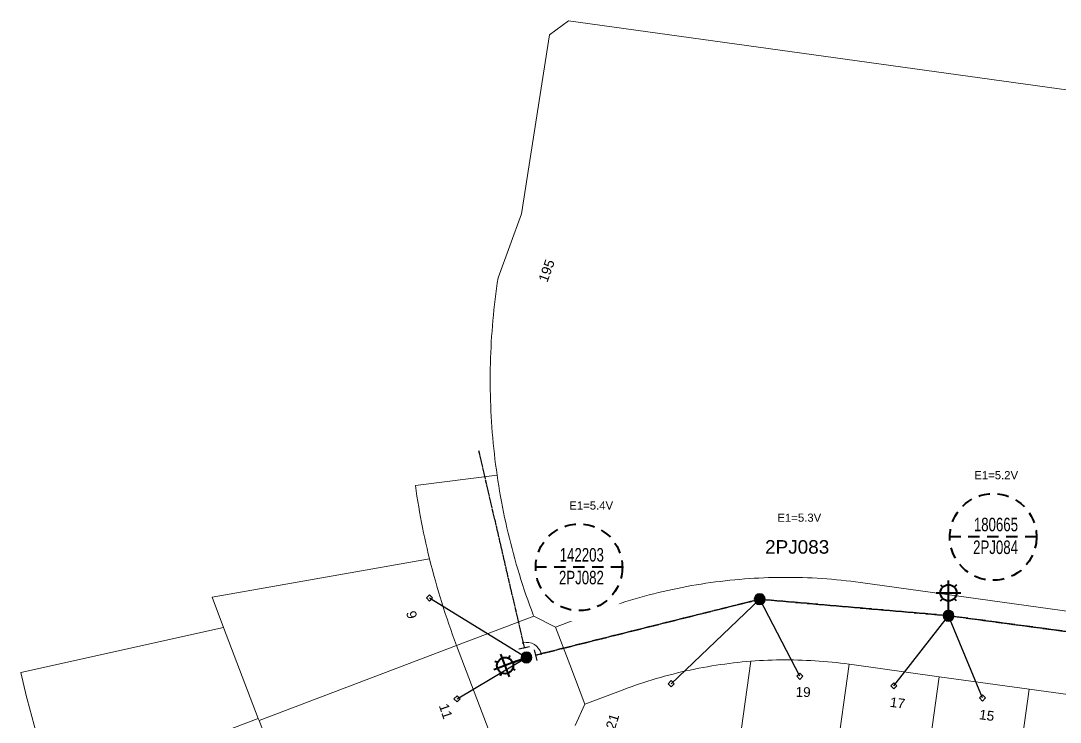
# Model space of a CAD drawing. Header units: metres. Extents: x 273044 to 274430, y 6094442 to 6095502.
# Drawn here: x 273398.4 to 273590.3, y 6095371.6 to 6095501.1 of the extents above; entities that cross this region are included whole.
import ezdxf
from ezdxf.enums import TextEntityAlignment as Align

# ---------------------------------------------------------------- set-up
doc = ezdxf.new("R2010")
doc.units = ezdxf.units.M
doc.linetypes.add('Cable Exist OH', pattern=[1, 1, 0])
doc.linetypes.add('Dash', pattern=[5, 3, -2])
doc.layers.get('0').update_dxf_attribs({"color": 6})
doc.layers.add('Cadastre Land Parcels_SP_EXT', color=9, linetype='Continuous', lineweight=5)
doc.layers.add('Cadastre Roads_SP_EXT', color=9, linetype='Continuous', lineweight=5)
for name, color, linetype in [('Equip_LV_NEW', 2, 'Continuous'), ('Equip_SP_SL_EXT', 7, 'Continuous'), ('Mains_LV_EXT', 7, 'Continuous'), ('Mains_LV_NEW_Hardwired', 2, 'Continuous'), ('Mains_SL_EXT', 7, 'Continuous'), ('Notes_LV_MISC', 7, 'Continuous'), ('Notes_SL_MISC', 7, 'Continuous'), ('Services_SP_EXT', 7, 'Continuous'), ('SupportsOH_SP_TR_HV_LV_SL_EXT', 7, 'Continuous')]:
    doc.layers.add(name, color=color, linetype=linetype)
doc.styles.add('iecARIAL', font='arial.ttf', dxfattribs={"height": 2})
doc.styles.add('POLE_LABEL', font='arial.ttf')
doc.styles.get("Standard").update_dxf_attribs({"font": 'arial.ttf'})
doc.linetypes.add('IE Trench HV', pattern='A,7,-0.2,["/",Standard,S=3,R=0,X=0.6,Y=-1.4],-2.5', length=9.7)

# ---------------------------------------------------------------- blocks, each defined once
blk = doc.blocks.new('SL_LANTERN_EXT')
at = {"lineweight": 40}
for p, q in [((0, 1.97), (0, 6.47)), ((-2.25, 4.22), (2.25, 4.22)), ((-1.46, 5.68), (-1.06, 5.28)), ((1.46, 5.68), (1.06, 5.28)), ((-1.46, 2.76), (-1.06, 3.16)), ((0, 0), (0, 2.72)), ((1.46, 2.76), (1.06, 3.16))]:
    blk.add_line(p, q, dxfattribs=at)
blk.add_circle((0, 4.22), 1.5, dxfattribs=at)
at = {"style": 'iecARIAL', "flags": 8}
blk.add_attdef('ASSET_NUM', (1.5, 1.5), '', height=2.5, dxfattribs=at)
for tag, p, height, flags in [('OPERATING_VOLTAGE', (0.98, -1.65), 0.2, 9), ('ORIENTATION', (0.98, -1.85), 0.2, 9), ('OWNED_BY', (0.98, -2.05), 0.2, 9), ('CONSTRUCTED_VOLTAGE', (0.98, -0.65), 0.2, 9), ('CONTROL_TYPE', (0.98, -0.85), 0.2, 9), ('LANTERN_PURPOSE', (0.98, -1.05), 0.2, 9), ('LANTERN_TYPE', (0.98, -1.25), 0.2, 9), ('NO_PHASES', (0.98, -1.45), 0.2, 9), ('LNUMBER', (2.18, -3.25), 2.5, 8), ('STATE', (0.98, -2.25), 0.2, 9), ('USAGE', (0.98, -2.45), 0.2, 9), ('CEXIST', (0.98, -2.65), 0.2, 9), ('CNEW', (0.98, -2.85), 0.2, 9), ('CNUMBER', (0.98, -3.05), 0.2, 9), ('CREMOVE', (0.98, -3.25), 0.2, 9), ('CREPLACE', (0.98, -3.45), 0.2, 9), ('LKINGHEIGHT', (0.98, -3.65), 0.2, 9), ('LBRACKET', (0.98, -3.85), 0.2, 9), ('LBRACKETVOCAB', (0.98, -4.05), 0.2, 9), ('LCATEGORY', (0.98, -4.25), 0.2, 9), ('LCHARGE1', (0.98, -4.45), 0.2, 9), ('LCHARGE1PERCENT', (0.98, -4.65), 0.2, 9), ('LCHARGE2', (0.98, -4.85), 0.2, 9), ('LCHARGE2PERCENT', (0.98, -5.05), 0.2, 9), ('LCHARGE3', (0.98, -5.25), 0.2, 9), ('LCHARGE3PERCENT', (0.98, -5.45), 0.2, 9), ('LEXIST', (0.98, -5.65), 0.2, 9), ('LLAMP', (0.98, -5.85), 0.2, 9), ('LLAMPVOCAB', (0.98, -6.05), 0.2, 9), ('LMAST', (0.98, -6.25), 0.2, 9), ('LMASTVOCAB', (0.98, -6.45), 0.2, 9), ('LNEW', (0.98, -6.65), 0.2, 9), ('LANTNUMBER', (0.98, -6.85), 0.2, 9), ('LOUTREACH', (0.98, -7.25), 0.2, 9), ('LOUTREACHVOCAB', (0.98, -7.45), 0.2, 9), ('LRATECODE', (0.98, -7.65), 0.2, 9), ('LREMOVE', (0.98, -7.85), 0.2, 9), ('STREETNAME', (0.98, -9.25), 0.2, 9), ('SUBURB', (0.98, -9.45), 0.2, 1), ('LREPLACE', (0.98, -8.05), 0.2, 9), ('LTYPE', (0.98, -8.25), 0.2, 9), ('LTYPEVOCAB', (0.98, -8.45), 0.2, 9), ('LEGEND', (0.98, -8.65), 0.2, 9), ('LOCATION', (0.98, -8.85), 0.2, 9), ('NOTES', (0.98, -9.05), 0.2, 9)]:
    blk.add_attdef(tag, p, '', height=height, dxfattribs=dict(flags=flags))
blk = doc.blocks.new('CCP_EXT')
at = {"flags": 9}
for tag, p in [('STATE', (0, -1.8)), ('NOTES', (0, -2))]:
    blk.add_attdef(tag, text='', height=0.2, dxfattribs=at).set_placement(p, align=Align.MIDDLE_LEFT)
blk.add_wipeout([(0, 0.57), (0.57, 0), (0, -0.57), (-0.57, 0)])
blk.add_lwpolyline([(-0.57, 0), (0, 0.57), (0.57, 0), (0, -0.57), (-0.57, 0)])
at = {"flags": 1}
blk.add_attdef('Z', (0, 0), '', height=0.2, dxfattribs=at)
at = {"flags": 9}
for tag, p in [('CCP_TYPE', (0, 0)), ('CONSTRUCTED_VOLTAGE', (0, -0.2)), ('OPERATING_VOLTAGE', (0, -0.6)), ('ORIENTATION', (0, -0.8)), ('OWNED_BY', (0, -1)), ('NO_PHASES', (0, -0.4)), ('USAGE', (0, -1.2)), ('LEGEND', (0, -1.4)), ('LIFE_SUPPORT', (0, -1.6))]:
    blk.add_attdef(tag, text='', height=0.2, dxfattribs=at).set_placement(p, align=Align.MIDDLE_LEFT)
blk = doc.blocks.new('POLE_EXT')
blk.add_hatch(color=256).paths.add_polyline_path([(-1, 0, 1), (1, 0, 1)])
blk.add_lwpolyline([(-1, 0, 1), (1, 0, 1)], format="xyb", close=True)
for tag, height, flags, p in [('pNumber', 2.5, 8, (-17.84, 2.07)), ('OWNED_BY', 0.2, 9, (1.35, -0.4)), ('SPECIAL_USE', 0.2, 9, (1.35, -0.8)), ('STATE', 0.2, 9, (1.35, -1)), ('cLV', 0.2, 9, (1.35, -1.4)), ('hDepth', 0.2, 9, (1.35, -1.6)), ('hDia', 0.2, 9, (1.35, -1.8)), ('cHV', 0.2, 9, (1.35, -2)), ('PARENT', 0.2, 9, (1.35, -0.6)), ('USAGE', 0.2, 9, (1.35, -1.2)), ('cLinedev', 0.2, 9, (1.35, -3.4)), ('pExisting', 0.2, 9, (1.35, -3.8)), ('LBRACKET', 0.2, 9, (1.35, -2.2)), ('LExisting', 0.2, 9, (1.35, -2.4)), ('LANTNUMBER', 0.2, 9, (1.35, -2.6)), ('LOther', 0.2, 9, (1.35, -2.8)), ('LRemove', 0.2, 9, (1.35, -3)), ('LEGEND', 0.2, 9, (1.35, -3.2)), ('LOCATION', 0.2, 9, (1.35, -3.6)), ('pFooting', 0.2, 9, (1.35, -4.4)), ('pNew', 0.2, 9, (1.35, -4.6)), ('pRelocate', 0.2, 9, (1.35, -5)), ('pRemove', 0.2, 9, (1.35, -5.2)), ('pReplace', 0.2, 9, (1.35, -5.4)), ('pStay', 0.2, 9, (1.35, -5.6)), ('pType', 0.2, 9, (1.35, -5.8)), ('PFNUMBER', 0.2, 9, (1.35, -4)), ('NEWPFNUMBER', 0.2, 9, (1.35, -4.2)), ('cspan', 0.2, 9, (1.35, -6)), ('STREETNAME', 0.2, 9, (1.35, -6.2)), ('SUBURB', 0.2, 9, (1.35, -6.4)), ('OPERATED_BY', 0.2, 9, (1.36, -7.01)), ('NOTES', 0.2, 9, (1.35, -6.6)), ('MAINTAINED_BY', 0.2, 9, (1.36, -6.81))]:
    blk.add_attdef(tag, text='', height=height, dxfattribs=dict(flags=flags)).set_placement(p, align=Align.MIDDLE_LEFT)
at = {"style": 'POLE_LABEL'}
for tag, height, flags, p in [('ASSET_NUM', 2.5, 8, (2, 2)), ('STRUCTURE_PLANT_NUMBER', 0.2, 9, (1.35, 0.03)), ('STREET_CODE', 0.2, 9, (1.35, -0.2))]:
    blk.add_attdef(tag, text='', height=height, dxfattribs=dict(at, flags=flags)).set_placement(p, align=Align.MIDDLE_LEFT)
at = {"flags": 1}
blk.add_attdef('Z', (1.35, -7.33), '', height=0.2, dxfattribs=at)
blk = doc.blocks.new('SLANTERN_NUM_EXT')
blk.add_wipeout([(-0.31, 10), (-0.94, 9.96), (-1.57, 9.88), (-2.18, 9.76), (-2.79, 9.61), (-3.39, 9.41), (-3.97, 9.18), (-4.54, 8.91), (-5.09, 8.61), (-5.62, 8.27), (-6.13, 7.91), (-6.62, 7.5), (-7.07, 7.07), (-7.5, 6.62), (-7.91, 6.13), (-8.27, 5.62), (-8.61, 5.09), (-8.91, 4.54), (-9.18, 3.97), (-9.41, 3.39), (-9.61, 2.79), (-9.76, 2.18), (-9.88, 1.57), (-9.96, 0.94), (-10, 0.31), (-10, -0.31), (-9.96, -0.94), (-9.88, -1.57), (-9.76, -2.18), (-9.61, -2.79), (-9.41, -3.39), (-9.18, -3.97), (-8.91, -4.54), (-8.61, -5.09), (-8.27, -5.62), (-7.91, -6.13), (-7.5, -6.62), (-7.07, -7.07), (-6.62, -7.5), (-6.13, -7.91), (-5.62, -8.27), (-5.09, -8.61), (-4.54, -8.91), (-3.97, -9.18), (-3.39, -9.41), (-2.79, -9.61), (-2.18, -9.76), (-1.57, -9.88), (-0.94, -9.96), (-0.31, -10), (0.31, -10), (0.94, -9.96), (1.57, -9.88), (2.18, -9.76), (2.79, -9.61), (3.39, -9.41), (3.97, -9.18), (4.54, -8.91), (5.09, -8.61), (5.62, -8.27), (6.13, -7.91), (6.62, -7.5), (7.07, -7.07), (7.5, -6.62), (7.91, -6.13), (8.27, -5.62), (8.61, -5.09), (8.91, -4.54), (9.18, -3.97), (9.41, -3.39), (9.61, -2.79), (9.76, -2.18), (9.88, -1.57), (9.96, -0.94), (10, -0.31), (10, 0.31), (9.96, 0.94), (9.88, 1.57), (9.76, 2.18), (9.61, 2.79), (9.41, 3.39), (9.18, 3.97), (8.91, 4.54), (8.61, 5.09), (8.27, 5.62), (7.91, 6.13), (7.5, 6.62), (7.07, 7.07), (6.62, 7.5), (6.13, 7.91), (5.62, 8.27), (5.09, 8.61), (4.54, 8.91), (3.97, 9.18), (3.39, 9.41), (2.79, 9.61), (2.18, 9.76), (1.57, 9.88), (0.94, 9.96), (0.31, 10)])
at = {"linetype": 'Dash', "lineweight": 40, "ltscale": 0.7}
blk.add_line((8, 0), (-8, 0), dxfattribs=at)
blk.add_circle((0, 0), 8, dxfattribs=at)
at = {"lineweight": 40, "width": 0.7}
for tag, p in [('SNUMBER', (0.51, 1.05)), ('CNUMBER', (0.44, -3.15))]:
    blk.add_attdef(tag, text='', height=2.5, dxfattribs=at).set_placement(p, align=Align.CENTER)
at = {"lineweight": 40, "flags": 1}
blk.add_attdef('Z', (0, 0), '', height=0.2, dxfattribs=at)
blk = doc.blocks.new('LV_End Shackle_NEW')
for tag, flags, p in [('CONNECTOR_TYPE', 9, (1.5, 0)), ('CONSTRUCTED_VOLTAGE', 9, (1.5, -0.2)), ('OPERATING_VOLTAGE', 9, (1.5, -0.6)), ('ORIENTATION', 9, (1.5, -0.8)), ('OWNED_BY', 9, (1.5, -1)), ('OPERATED_BY', 9, (1.5, -1.2)), ('STATE', 9, (1.5, -1.6)), ('NO_PHASES', 9, (1.5, -0.4)), ('MAINTAINED_BY', 9, (1.5, -1.4)), ('USAGE', 9, (1.5, -1.8)), ('NOTES', 9, (1.5, -2)), ('Z', 1, (1.5, -2.2))]:
    blk.add_attdef(tag, text='', height=0.2, dxfattribs=dict(flags=flags)).set_placement(p, align=Align.MIDDLE_LEFT)
blk.add_wipeout([(-0.25, 0), (-0.25, 1.81), (0.25, 1.82), (0.25, 0)])
blk.add_line((1, 1.81), (-1, 1.81))
blk = doc.blocks.new('BOND POINT')
blk.add_hatch(color=256).paths.add_polyline_path([(-1, 0, 1), (1, 0, 1)])
blk.add_lwpolyline([(-1, 0, 1), (1, 0, 1)], format="xyb", close=True)

msp = doc.modelspace()

# ---------------------------------------------------------------- linework, layer by layer
at = {"layer": 'Cadastre Land Parcels_SP_EXT', "linetype": 'Continuous'}
for points in [[(273729.63141, 6095469.18875), (273499.51867, 6095501.0846), (273496.02847, 6095498.49142), (273490.85386, 6095465.42914), (273486.53899, 6095453.61704), (273486.3905, 6095452.63911), (273486.25014, 6095451.66047), (273486.11729, 6095450.68095), (273485.99247, 6095449.70063), (273485.87596, 6095448.71864), (273485.76678, 6095447.73576), (273485.66573, 6095446.75209), (273485.57298, 6095445.76762), (273485.48827, 6095444.78342), (273485.41107, 6095443.79736), (273485.3419, 6095442.81148), (273485.28104, 6095441.82384), (273485.22822, 6095440.83743), (273485.18282, 6095439.84916), (273485.14563, 6095438.86116), (273485.11657, 6095437.87334), (273485.09563, 6095436.88472), (273485.08212, 6095435.89628), (273485.07673, 6095434.90704), (273485.07956, 6095433.91904), (273485.09042, 6095432.93024), (273485.10959, 6095431.94162), (273485.136, 6095430.95318), (273485.17063, 6095429.96501), (273485.21338, 6095428.97701), (273485.26426, 6095427.99015), (273485.32335, 6095427.00259), (273485.38969, 6095426.0161), (273485.46424, 6095425.03092), (273485.54692, 6095424.04592), (273485.63773, 6095423.0611), (273485.73587, 6095422.07743), (273485.84301, 6095421.09403), (273485.95741, 6095420.11177), (273486.07922, 6095419.13074), (273486.20986, 6095418.15087), (273486.34792, 6095417.17223), (273486.49403, 6095416.19377), (273486.64755, 6095415.21752), (273486.8099, 6095414.24242), (273486.97968, 6095413.26855), (273487.15749, 6095412.29592), (273487.34273, 6095411.32444), (273487.536, 6095410.35508), (273487.7374, 6095409.38695), (273487.94613, 6095408.42006), (273488.16289, 6095407.45635), (273488.38708, 6095406.49273), (273488.61931, 6095405.53238), (273488.85966, 6095404.57318), (273489.10726, 6095403.61618), (273489.36307, 6095402.66042), (273489.62612, 6095401.70775), (273489.8973, 6095400.75738), (273490.17573, 6095399.80807), (273490.46228, 6095398.86203), (273490.75616, 6095397.91811), (273491.05808, 6095396.97639), (273491.36734, 6095396.03689), (273491.68383, 6095395.10056), (273492.00766, 6095394.16636), (273492.33953, 6095393.23533), (273492.67952, 6095392.30651), (273493.02596, 6095391.38088), (273493.1203, 6095391.13346), (273497.1472, 6095389.11903), (273504.1889, 6095391.79436), (273505.02656, 6095392.10794), (273505.86687, 6095392.41463), (273506.70983, 6095392.71346), (273507.55535, 6095393.00531), (273508.40361, 6095393.28833), (273509.25443, 6095393.56437), (273510.1071, 6095393.83352), (273510.96331, 6095394.09384), (273511.8212, 6095394.34726), (273512.68103, 6095394.59274), (273513.54342, 6095394.83124), (273514.40775, 6095395.0609), (273515.27376, 6095395.28368), (273516.14172, 6095395.4985), (273517.01224, 6095395.7044), (273517.88461, 6095395.90448), (273518.75804, 6095396.09554), (273519.63324, 6095396.27865), (273520.5103, 6095396.45391), (273521.38921, 6095396.62227), (273522.26909, 6095396.78171), (273523.15083, 6095396.93417), (273524.03353, 6095397.07771), (273524.9173, 6095397.21436), (273525.80204, 6095397.34297), (273526.68864, 6095397.46275), (273527.57629, 6095397.57555), (273528.46412, 6095397.67943), (273529.35372, 6095397.77642), (273530.24358, 6095397.86546), (273531.13442, 6095397.94549), (273532.02552, 6095398.01863), (273532.91759, 6095398.08276), (273533.81063, 6095398.14), (273534.70314, 6095398.18832), (273535.59663, 6095398.22966), (273536.49117, 6095398.26208), (273537.38501, 6095398.28646), (273538.27911, 6095398.30394), (273539.17339, 6095398.31242), (273540.06794, 6095398.31295), (273540.96266, 6095398.30562), (273541.85676, 6095398.29025), (273542.75104, 6095398.26693), (273543.6447, 6095398.23655), (273544.53854, 6095398.19733), (273545.43176, 6095398.15007), (273546.32445, 6095398.09486), (273547.21643, 6095398.0317), (273548.10788, 6095397.96051), (273548.99863, 6095397.88136), (273549.88884, 6095397.79427), (273550.77835, 6095397.69913), (273551.66645, 6095397.59605), (273552.55402, 6095397.48501), (273553.44088, 6095397.36594), (273629.71141, 6095386.79473)], [(273528.05629, 6095345.73632), (273533.19778, 6095382.82171), (273532.39139, 6095382.75573), (273531.58686, 6095382.68179), (273530.7817, 6095382.60088), (273529.97841, 6095382.51104), (273529.17529, 6095382.41529), (273528.37314, 6095382.31053), (273527.57293, 6095382.19791), (273526.77282, 6095382.0783), (273525.97447, 6095381.95181), (273525.17726, 6095381.8164), (273524.38095, 6095381.674), (273523.58657, 6095381.52375), (273522.79308, 6095381.36652), (273522.00144, 6095381.20134), (273521.21166, 6095381.02829), (273520.42373, 6095380.84827), (273519.63678, 6095380.66039), (273518.85247, 6095380.46455), (273518.06993, 6095380.26183), (273517.28846, 6095380.05222), (273516.51033, 6095379.83465), (273515.73327, 6095379.60914), (273514.95886, 6095379.37674), (273514.1863, 6095379.13647), (273513.41631, 6095378.88932), (273512.64896, 6095378.63519), (273511.88427, 6095378.37319), (273511.12142, 6095378.10431), (273510.36194, 6095377.82747), (273509.60431, 6095377.54384), (273502.5627, 6095374.86851), (273500.7949, 6095370.93541)], [(273546.5693, 6095347.78202), (273551.34916, 6095382.27025), (273550.56547, 6095382.37492), (273549.78037, 6095382.47262), (273548.99457, 6095382.56343), (273548.20734, 6095382.6461), (273547.4203, 6095382.72189), (273546.63176, 6095382.78965), (273545.84348, 6095382.85051), (273545.05369, 6095382.9043), (273544.26418, 6095382.95015), (273543.47395, 6095382.98901), (273542.68391, 6095383.02099), (273541.89324, 6095383.04493), (273541.10205, 6095383.06083), (273540.31094, 6095383.0709), (273539.52001, 6095383.07187), (273538.72925, 6095383.06701), (273537.93788, 6095383.05411), (273537.14678, 6095383.03327), (273536.35655, 6095383.00641), (273535.56659, 6095382.97073), (273534.77593, 6095382.92895), (273533.98632, 6095382.8793), (273533.19778, 6095382.82171), (273528.05629, 6095345.73632)]]:
    msp.add_lwpolyline(points, dxfattribs=at)
for points in [[(273478.87048, 6095385.7199), (273478.50143, 6095386.70269), (273478.14041, 6095387.68672), (273477.78673, 6095388.67383), (273477.44117, 6095389.66422), (273477.10197, 6095390.65673), (273476.77099, 6095391.65144), (273476.44725, 6095392.64836), (273476.13155, 6095393.64837), (273475.82318, 6095394.6506), (273475.52294, 6095395.65609), (273475.22994, 6095396.66264), (273474.94427, 6095397.67148), (273474.66664, 6095398.68245), (273474.39723, 6095399.69563), (273474.13506, 6095400.71092), (273473.88013, 6095401.72842), (273433.7243, 6095394.65943), (273435.85665, 6095389.0481), (273442.24663, 6095372.23487), (273442.39079, 6095371.85636), (273478.87048, 6095385.7199)], [(273442.24663, 6095372.23487), (273435.85665, 6095389.0481), (273398.39796, 6095380.758), (273399.45681, 6095376.22918), (273399.57385, 6095375.79635), (273400.85829, 6095371.02542), (273402.43061, 6095365.87474), (273404.172, 6095360.7859), (273405.17608, 6095358.14343), (273442.24663, 6095372.23487)], [(273485.36884, 6095368.61579), (273478.87048, 6095385.7199), (273442.39079, 6095371.85636), (273448.64889, 6095355.38507), (273448.88827, 6095354.75526), (273485.36884, 6095368.61579)], [(273567.96205, 6095379.96759), (273551.86988, 6095382.20568), (273551.34916, 6095382.27025), (273546.5693, 6095347.78202), (273562.92718, 6095343.63718), (273567.96205, 6095379.96759)], [(273584.57327, 6095377.66494), (273567.96205, 6095379.96759), (273562.92718, 6095343.63718), (273579.28091, 6095339.49218), (273584.57327, 6095377.66494)], [(273596.99619, 6095345.16375), (273601.18439, 6095375.36326), (273584.57327, 6095377.66494), (273579.28091, 6095339.49218), (273595.63542, 6095335.34823), (273596.99619, 6095345.16375)], [(273448.64889, 6095355.38507), (273442.39079, 6095371.85636), (273442.24663, 6095372.23487), (273405.17608, 6095358.14343), (273407.82146, 6095351.18176), (273411.57224, 6095341.31245), (273448.64889, 6095355.38507)]]:
    msp.add_lwpolyline(points, close=True, dxfattribs=at)
at = {"layer": 'Mains_LV_EXT', "linetype": 'Cable Exist OH'}
for points in [[(273482.92615, 6095421.76686), (273491.7714, 6095383.5172)], [(273534.84709, 6095394.27092), (273491.7714, 6095383.5172)], [(273569.70298, 6095391.23491), (273534.84709, 6095394.27092)], [(273609.2295, 6095385.92149), (273569.70298, 6095391.23491)]]:
    msp.add_lwpolyline(points, dxfattribs=at)
at = {"layer": 'Mains_SL_EXT', "linetype": 'Cable Exist OH'}
msp.add_lwpolyline([(273482.92615, 6095421.76686), (273491.7714, 6095383.5172)], dxfattribs=at)

# ---------------------------------------------------------------- block references
at = {"layer": 'Equip_SP_SL_EXT'}
ref = msp.add_blockref('SL_LANTERN_EXT', (273569.70295, 6095391.23489), dxfattribs=at)
ref.add_attrib('ASSET_NUM', '180665', dxfattribs={"layer": '0', "height": 2.5, "style": 'iecARIAL'}).set_placement((273570.63224, 6095405.01872), align=Align.BOTTOM_LEFT)
ref = msp.add_blockref('SL_LANTERN_EXT', (273491.77148, 6095383.51741), dxfattribs=dict(at, rotation=110.8032899955298))
ref.add_attrib('ASSET_NUM', '142303', dxfattribs={"layer": '0', "height": 2.5, "style": 'iecARIAL'}).set_placement((273494.11462, 6095398.44082), align=Align.BOTTOM_LEFT)
at = {"layer": 'SupportsOH_SP_TR_HV_LV_SL_EXT'}
ref = msp.add_blockref('POLE_EXT', (273534.84713, 6095394.27095), dxfattribs=at)
ref.add_attrib('ASSET_NUM', '2PJ083', dxfattribs={"layer": '0', "height": 2.5, "style": 'POLE_LABEL'}).set_placement((273535.83455, 6095401.93293), align=Align.BOTTOM_LEFT)
ref = msp.add_blockref('POLE_EXT', (273569.70294, 6095391.23493), dxfattribs=at)
ref.add_attrib('ASSET_NUM', '2PJ084', dxfattribs={"layer": '0', "height": 2.5, "style": 'POLE_LABEL'}).set_placement((273571.02111, 6095400.20091), align=Align.BOTTOM_LEFT)

# ---------------------------------------------------------------- texts
at = {"layer": 'Cadastre Land Parcels_SP_EXT'}
for s, rotation, p in [('195', 70.192795, (273495.61516, 6095452.65971)), ('9', 284.96405, (273469.52828, 6095391.84572)), ('19', 359.159454, (273541.4467, 6095376.25439)), ('11', 288.888885, (273475.56986, 6095374.63472)), ('17', 352.316925, (273558.7912, 6095374.42491)), ('21', 72.306717, (273508.0851, 6095370.11339)), ('15', 352.316559, (273575.26649, 6095372.13574))]:
    msp.add_text(s, height=1.8, rotation=rotation, dxfattribs=at).set_placement(p)
at = {"layer": 'Notes_LV_MISC', "linetype": 'IE Trench HV', "lineweight": 0, "char_height": 1.5, "attachment_point": 1, "style": 'iecARIAL'}
for s, width, insert in [('E1=5.4V', 6.0360412, (273499.67557, 6095412.32415)), ('E1=5.3V', 6.1776395, (273538.10418, 6095410.08208))]:
    msp.add_mtext_dynamic_manual_height_columns(s, width=width, gutter_width=10, heights=[0], dxfattribs=dict(at, insert=insert))

# ---------------------------------------------------------------- next in the draw order: block references
at = {"layer": 'Services_SP_EXT'}
for p in [(273473.87911, 6095394.50131), (273542.25745, 6095380.04096), (273518.48948, 6095378.66859), (273559.61007, 6095378.27526), (273478.95035, 6095375.87576), (273575.98073, 6095376.0487)]:
    msp.add_blockref('CCP_EXT', p, dxfattribs=at)

# ---------------------------------------------------------------- next in the draw order: linework, layer by layer
at = {"layer": 'Cadastre Roads_SP_EXT', "linetype": 'Continuous'}
msp.add_lwpolyline([(273493.12035, 6095391.13351), (273493.02595, 6095391.38086), (273492.67952, 6095392.30656), (273492.33955, 6095393.23536), (273492.00769, 6095394.16637), (273491.68388, 6095395.10056), (273491.36739, 6095396.03686), (273491.05814, 6095396.97644), (273490.75614, 6095397.91813), (273490.46234, 6095398.86203), (273490.17579, 6095399.80805), (273489.89727, 6095400.75734), (273489.62618, 6095401.70777), (273489.36311, 6095402.66041), (273489.10729, 6095403.61623), (273488.85968, 6095404.5732), (273488.61931, 6095405.53238), (273488.38707, 6095406.49279), (273488.16295, 6095407.4563), (273487.94607, 6095408.42007), (273487.7374, 6095409.38702), (273487.53598, 6095410.35511), (273487.34268, 6095411.32444), (273487.1575, 6095412.29589), (273486.97965, 6095413.26858), (273486.80993, 6095414.24242), (273486.64754, 6095415.21749), (273486.49406, 6095416.1938), (273486.34791, 6095417.17223), (273471.25637, 6095415.2461), (273471.39916, 6095414.27253), (273471.5484, 6095413.30011), (273471.70505, 6095412.32892), (273471.86816, 6095411.35782), (273472.03859, 6095410.38893), (273472.21546, 6095409.42119), (273472.39967, 6095408.45468), (273472.59041, 6095407.48932), (273472.78848, 6095406.52511), (273472.99299, 6095405.56302), (273473.20405, 6095404.60208), (273473.42322, 6095403.64237), (273473.64805, 6095402.68487), (273473.88011, 6095401.72843), (273474.13505, 6095400.71098), (273474.39723, 6095399.69555), (273474.66665, 6095398.68242), (273474.94429, 6095397.67149), (273475.22996, 6095396.66269), (273475.52287, 6095395.65609), (273475.82319, 6095394.65064), (273476.13156, 6095393.64837), (273476.44725, 6095392.64831), (273476.77098, 6095391.65142), (273477.10195, 6095390.65675), (273477.44113, 6095389.66419), (273477.78676, 6095388.67384), (273478.14042, 6095387.68667), (273478.50142, 6095386.70268), (273478.87054, 6095385.71984), (273493.12035, 6095391.13351)], close=True, dxfattribs=at)
msp.add_lwpolyline([(273629.71141, 6095386.7947), (273553.44094, 6095397.36595), (273552.554, 6095397.48499), (273551.66653, 6095397.59608), (273550.77835, 6095397.69913), (273549.88884, 6095397.79424), (273548.99863, 6095397.88139), (273548.1078, 6095397.96052), (273547.21645, 6095398.03169), (273546.32438, 6095398.09492), (273545.43179, 6095398.15011), (273544.53849, 6095398.19735), (273543.64466, 6095398.23656), (273542.751, 6095398.26694), (273541.85673, 6095398.29025), (273540.96263, 6095398.30562), (273540.06792, 6095398.31303), (273539.17347, 6095398.31241), (273538.27911, 6095398.30394), (273537.38501, 6095398.28645), (273536.49118, 6095398.26208), (273535.59665, 6095398.22967), (273534.70317, 6095398.18835), (273533.81066, 6095398.14004), (273532.91754, 6095398.08282), (273532.02547, 6095398.01862), (273531.13447, 6095397.9455), (273530.24355, 6095397.86541), (273529.3537, 6095397.7764), (273528.4641, 6095397.67944), (273527.57628, 6095397.57559), (273526.68863, 6095397.46274), (273525.80204, 6095397.34299), (273524.9173, 6095397.21433), (273524.03354, 6095397.07772), (273523.15083, 6095396.93414), (273522.2691, 6095396.78172), (273521.38914, 6095396.62224), (273520.51032, 6095396.45393), (273519.63326, 6095396.27873), (273518.75798, 6095396.0955), (273517.88463, 6095395.90441), (273517.01226, 6095395.70439), (273516.14165, 6095395.49846), (273515.27379, 6095395.2837), (273514.40768, 6095395.06091), (273513.54343, 6095394.83131), (273512.68104, 6095394.59271), (273511.82121, 6095394.34722), (273510.96332, 6095394.09387), (273510.1071, 6095393.83355), (273509.25442, 6095393.56439), (273508.4036, 6095393.28826), (273507.55533, 6095393.00533), (273506.70981, 6095392.71339), (273505.86684, 6095392.41465), (273505.02652, 6095392.10796), (273504.18885, 6095391.79439), (273497.14726, 6095389.11908), (273499.76721, 6095382.22443), (273502.5627, 6095374.86848), (273509.60438, 6095377.54379), (273510.36195, 6095377.82751), (273511.12138, 6095378.10426), (273511.88426, 6095378.37324), (273512.64899, 6095378.63516), (273513.41636, 6095378.8893), (273514.1863, 6095379.13647), (273514.95889, 6095379.37675), (273515.73333, 6095379.60917), (273516.51033, 6095379.83461), (273517.28839, 6095380.0522), (273518.0699, 6095380.26184), (273518.85246, 6095380.46459), (273519.6368, 6095380.66036), (273520.42369, 6095380.84828), (273521.21173, 6095381.02824), (273522.00145, 6095381.20132), (273522.79311, 6095381.36645), (273523.58654, 6095381.52373), (273524.38093, 6095381.67402), (273525.17727, 6095381.81637), (273525.9745, 6095381.95183), (273526.77278, 6095382.07837), (273527.57292, 6095382.19794), (273528.37315, 6095382.31053), (273529.17532, 6095382.41526), (273529.97846, 6095382.51107), (273530.78178, 6095382.60088), (273531.58686, 6095382.68177), (273532.39141, 6095382.75568), (273533.19773, 6095382.82173), (273533.98639, 6095382.87931), (273534.77593, 6095382.92894), (273535.56662, 6095382.9707), (273536.35661, 6095383.00647), (273537.14677, 6095383.03322), (273537.9379, 6095383.05407), (273538.72929, 6095383.06696), (273539.51998, 6095383.0719), (273540.31094, 6095383.07084), (273541.10198, 6095383.06086), (273541.89329, 6095383.04488), (273542.68389, 6095383.02095), (273543.47396, 6095382.98907), (273544.26412, 6095382.95013), (273545.05375, 6095382.9043), (273545.84347, 6095382.85052), (273546.63177, 6095382.78968), (273547.42026, 6095382.72186), (273548.20733, 6095382.64609), (273548.99457, 6095382.56335), (273549.78032, 6095382.47266), (273550.56553, 6095382.37491), (273551.34924, 6095382.27026), (273551.86989, 6095382.20571), (273567.96203, 6095379.9676), (273584.57322, 6095377.66494), (273601.18441, 6095375.36325)], dxfattribs=at)
at = {"layer": 'Mains_SL_EXT', "linetype": 'Cable Exist OH'}
msp.add_lwpolyline([(273491.7714, 6095383.5172), (273534.84709, 6095394.27092), (273569.70298, 6095391.23491), (273609.2295, 6095385.92149), (273643.56071, 6095381.217)], dxfattribs=at)
at = {"layer": 'Services_SP_EXT'}
for points in [[(273473.87912, 6095394.50129), (273491.7714, 6095383.51723)], [(273518.48951, 6095378.66865), (273534.84707, 6095394.27094)], [(273542.25745, 6095380.0409), (273534.84707, 6095394.27094)], [(273559.61003, 6095378.27523), (273569.703, 6095391.23488)], [(273575.9808, 6095376.04878), (273569.703, 6095391.23488)], [(273478.9504, 6095375.87574), (273491.7714, 6095383.51723)]]:
    msp.add_lwpolyline(points, dxfattribs=at)

# ---------------------------------------------------------------- next in the draw order: block references
at = {"layer": 'Equip_LV_NEW', "linetype": 'IE Trench HV', "lineweight": 0, "rotation": 284.0172101812308}
msp.add_blockref('LV_End Shackle_NEW', (273491.76998, 6095383.51684), dxfattribs=at)
at = {"layer": 'Notes_SL_MISC'}
msp.add_blockref('SLANTERN_NUM_EXT', (273577.95007, 6095405.77024), dxfattribs=at).add_auto_attribs({'SNUMBER': '180665', 'CNUMBER': '2PJ084'})

# ---------------------------------------------------------------- next in the draw order: block references
at = {"layer": 'Equip_LV_NEW', "linetype": 'IE Trench HV', "lineweight": 0, "rotation": 12.97395488077579}
msp.add_blockref('LV_End Shackle_NEW', (273491.76998, 6095383.51684), dxfattribs=at)
at = {"layer": 'Mains_LV_NEW_Hardwired', "linetype": 'IE Trench HV', "lineweight": 0, "xscale": 0.1, "yscale": 0.1, "zscale": 0.1}
msp.add_blockref('BOND POINT', (273494.48101, 6095384.19364), dxfattribs=at)

# ---------------------------------------------------------------- next in the draw order: texts
at = {"layer": 'Notes_LV_MISC', "linetype": 'IE Trench HV', "lineweight": 0, "insert": (273574.45642, 6095417.92695), "char_height": 1.5, "attachment_point": 1, "style": 'iecARIAL'}
msp.add_mtext_dynamic_manual_height_columns('E1=5.2V', width=6.0360412, gutter_width=10, heights=[0], dxfattribs=at)

# ---------------------------------------------------------------- next in the draw order: linework, layer by layer
at = {"layer": 'Mains_LV_NEW_Hardwired', "linetype": 'Continuous', "lineweight": 0}
msp.add_arc((273491.76994, 6095383.51683), 2.79428, 14.0173332, 102.9889109, dxfattribs=at)

# ---------------------------------------------------------------- next in the draw order: block references
at = {"layer": 'Mains_LV_NEW_Hardwired', "linetype": 'IE Trench HV', "lineweight": 0, "xscale": 0.1, "yscale": 0.1, "zscale": 0.1}
msp.add_blockref('BOND POINT', (273491.14189, 6095386.2396), dxfattribs=at)
at = {"layer": 'SupportsOH_SP_TR_HV_LV_SL_EXT'}
ref = msp.add_blockref('POLE_EXT', (273491.77136, 6095383.51724), dxfattribs=at)
ref.add_attrib('ASSET_NUM', '2PJ082', dxfattribs={"layer": '0', "height": 2.5, "style": 'POLE_LABEL'}).set_placement((273494.32094, 6095393.94982), align=Align.BOTTOM_LEFT)

# ---------------------------------------------------------------- next in the draw order: block references
at = {"layer": 'Notes_SL_MISC'}
msp.add_blockref('SLANTERN_NUM_EXT', (273501.47824, 6095400.17376), dxfattribs=at).add_auto_attribs({'SNUMBER': '142203', 'CNUMBER': '2PJ082'})

doc.saveas('drawing.dxf')
